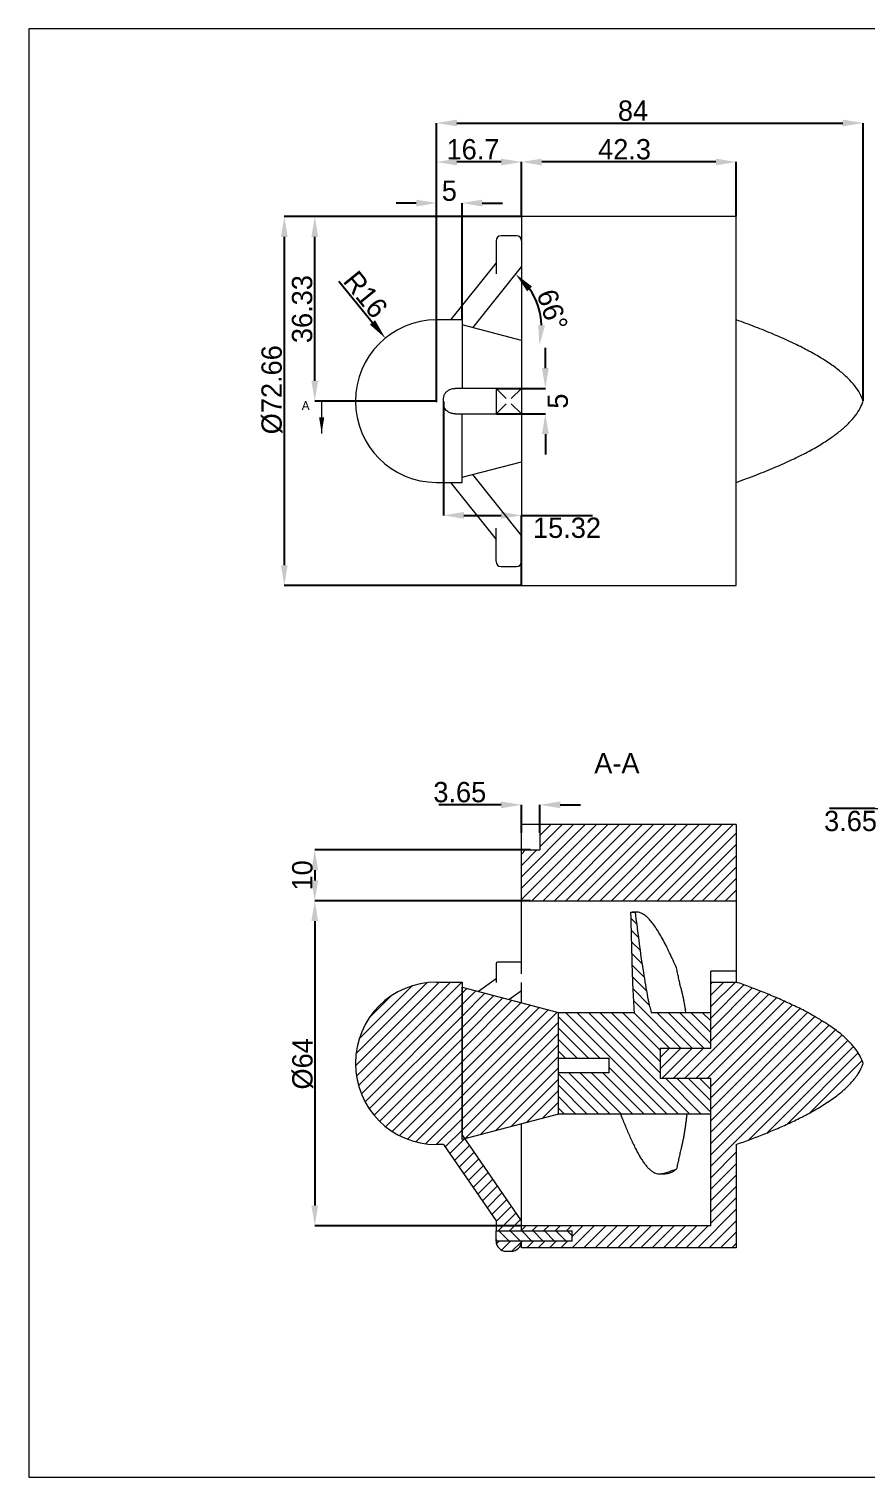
# Model space of a CAD drawing. Header units: millimetres. Extents: x 87 to 490, y 48 to 333.
# Drawn here: x 87.1 to 252, y 48 to 333.1 of the extents above; entities that cross this region are included whole.
import ezdxf

# ---------------------------------------------------------------- set-up
doc = ezdxf.new("R2010")
doc.units = ezdxf.units.MM
doc.header["$LTSCALE"] = 0.5
doc.layers.get('0').update_dxf_attribs({"lineweight": 18})
for name, color, linetype, lineweight in [('1轮廓实线层', 7, 'Continuous', 15), ('2细线层', 4, 'Continuous', 18), ('5剖面线层', 2, 'Continuous', 18), ('6文字层', 3, 'Continuous', 18)]:
    doc.layers.add(name, color=color, linetype=linetype, lineweight=lineweight)
doc.styles.add('SLDTEXTSTYLE0', font='')
doc.styles.get('SLDTEXTSTYLE0').set_extended_font_data('汉仪长仿宋体')
doc.dimstyles.new('SLDDIMSTYLE0', dxfattribs={"dimtxt": 1.75, "dimasz": 2.04, "dimexe": 0, "dimexo": 0.0625, "dimgap": 0.4375, "dimtad": 1, "dimrnd": 1e-09, "dimzin": 12, "dimdsep": 46, "dimtxsty": 'SLDTEXTSTYLE0', "dimcen": 0.09, "dimdle": 4.08, "dimadec": 0, "dimazin": 3, "dimtfac": 1, "dimtofl": 0, "dimtmove": 0, "dimatfit": 3, "dimfxl": 1, "dimfrac": 2, "dimtolj": 1, "dimarcsym": 0})
pattern_1 = [(45, (0, 0), (-1.122532, 1.122532), [])]
pattern_2 = [(135, (0, 0), (-1.122532, -1.122532), [])]

# ---------------------------------------------------------------- blocks, each defined once
blk = doc.blocks.new('*X4')
at = {"layer": '2细线层', "linetype": 'Continuous'}
for points in [[(171.43, 315.26), (171.43, 313.93), (167.43, 314.59)], [(247.43, 315.26), (247.43, 313.93), (251.43, 314.59)]]:
    blk.add_hatch(color=0, dxfattribs=at).paths.add_polyline_path(points, flags=0)
at = {"layer": '2细线层', "color": 0, "linetype": 'Continuous', "lineweight": -2}
for p, q in [((167.43, 259.89), (167.43, 314.59)), ((171.43, 314.59), (247.43, 314.59)), ((251.43, 259.89), (251.43, 314.59))]:
    blk.add_line(p, q, dxfattribs=at)
at = {"layer": '2细线层', "color": 0, "linetype": 'Continuous', "lineweight": 0, "insert": (206.11, 319.03), "char_height": 4, "width": 7.1025, "attachment_point": 2, "style": 'SLDTEXTSTYLE0'}
blk.add_mtext('84', dxfattribs=at)
blk = doc.blocks.new('*X5')
at = {"layer": '2细线层', "linetype": 'Continuous'}
blk.add_hatch(color=0, dxfattribs=at).paths.add_polyline_path([(155.31, 275.75), (154.28, 274.91), (157.32, 272.23)], flags=0)
at = {"layer": '2细线层', "color": 0, "linetype": 'Continuous', "lineweight": -2}
for p, q in [((148.18, 283.45), (154.8, 275.33)), ((167.34, 259.83), (167.52, 259.83)), ((167.43, 259.74), (167.43, 259.92))]:
    blk.add_line(p, q, dxfattribs=at)
at = {"layer": '2细线层', "color": 0, "linetype": 'Continuous', "lineweight": 0, "insert": (151.9, 285.91), "char_height": 4, "width": 13.1659, "attachment_point": 1, "rotation": 309.1662, "style": 'SLDTEXTSTYLE0'}
blk.add_mtext('R16', dxfattribs=at)
blk = doc.blocks.new('*X6')
at = {"layer": '2细线层', "linetype": 'Continuous'}
for points in [[(188.13, 307.58), (188.13, 306.25), (184.13, 306.92)], [(222.43, 307.58), (222.43, 306.25), (226.43, 306.92)]]:
    blk.add_hatch(color=0, dxfattribs=at).paths.add_polyline_path(points, flags=0)
at = {"layer": '2细线层', "color": 0, "linetype": 'Continuous', "lineweight": -2}
for p, q in [((184.13, 296.22), (184.13, 306.92)), ((222.43, 306.92), (188.13, 306.92)), ((226.43, 296.22), (226.43, 306.92))]:
    blk.add_line(p, q, dxfattribs=at)
at = {"layer": '2细线层', "color": 0, "linetype": 'Continuous', "lineweight": 0, "insert": (204.44, 311.43), "char_height": 4, "width": 15.0249, "attachment_point": 2, "style": 'SLDTEXTSTYLE0'}
blk.add_mtext('42.3', dxfattribs=at)
blk = doc.blocks.new('*X7')
at = {"layer": '2细线层', "linetype": 'Continuous'}
for points in [[(171.43, 307.58), (171.43, 306.25), (167.43, 306.92)], [(180.13, 307.58), (180.13, 306.25), (184.13, 306.92)]]:
    blk.add_hatch(color=0, dxfattribs=at).paths.add_polyline_path(points, flags=0)
at = {"layer": '2细线层', "color": 0, "linetype": 'Continuous', "lineweight": -2}
for p, q in [((167.43, 259.89), (167.43, 306.92)), ((180.13, 306.92), (171.43, 306.92)), ((184.13, 296.22), (184.13, 306.92))]:
    blk.add_line(p, q, dxfattribs=at)
at = {"layer": '2细线层', "color": 0, "linetype": 'Continuous', "lineweight": 0, "insert": (174.59, 311.43), "char_height": 4, "width": 14.5374, "attachment_point": 2, "style": 'SLDTEXTSTYLE0'}
blk.add_mtext('16.7', dxfattribs=at)
blk = doc.blocks.new('*X8')
at = {"layer": '2细线层', "linetype": 'Continuous'}
for points in [[(185.25, 281.47), (186.22, 282.38), (183, 284.85)], [(188.77, 274.72), (187.44, 274.86), (187.67, 270.82)]]:
    blk.add_hatch(color=0, dxfattribs=at).paths.add_polyline_path(points, flags=0)
at = {"layer": '2细线层', "color": 0, "linetype": 'Continuous', "lineweight": -2}
blk.add_arc((174.59, 274.26), 13.53, 2.2568, 34.5253, dxfattribs=at)
at = {"layer": '2细线层', "color": 0, "linetype": 'Continuous', "lineweight": 0, "insert": (190.86, 282.26), "char_height": 4, "width": 10.7518, "attachment_point": 1, "rotation": 288.391, "style": 'SLDTEXTSTYLE0'}
blk.add_mtext('66%%D', dxfattribs=at)
blk = doc.blocks.new('*X9')
at = {"layer": '2细线层', "linetype": 'Continuous'}
for points in [[(163.43, 299.5), (163.43, 298.16), (167.43, 298.83)], [(176.43, 299.5), (176.43, 298.16), (172.43, 298.83)]]:
    blk.add_hatch(color=0, dxfattribs=at).paths.add_polyline_path(points, flags=0)
at = {"layer": '2细线层', "color": 0, "linetype": 'Continuous', "lineweight": -2}
for p, q in [((163.43, 298.83), (159.43, 298.83)), ((167.43, 275.89), (167.43, 298.83)), ((172.43, 275.89), (172.43, 298.83)), ((176.43, 298.83), (180.43, 298.83))]:
    blk.add_line(p, q, dxfattribs=at)
at = {"layer": '2细线层', "color": 0, "linetype": 'Continuous', "lineweight": 0, "insert": (169.93, 303.27), "char_height": 4, "width": 2.759, "attachment_point": 2, "style": 'SLDTEXTSTYLE0'}
blk.add_mtext('5', dxfattribs=at)
blk = doc.blocks.new('*X10')
at = {"layer": '2细线层', "linetype": 'Continuous'}
for points in [[(188.17, 266.33), (189.51, 266.33), (188.84, 262.33)], [(188.17, 253.33), (189.51, 253.33), (188.84, 257.33)]]:
    blk.add_hatch(color=0, dxfattribs=at).paths.add_polyline_path(points, flags=0)
at = {"layer": '2细线层', "color": 0, "linetype": 'Continuous', "lineweight": -2}
for p, q in [((188.84, 266.33), (188.84, 270.33)), ((179.19, 262.33), (188.84, 262.33)), ((179.19, 257.33), (188.84, 257.33)), ((188.84, 253.33), (188.84, 249.33))]:
    blk.add_line(p, q, dxfattribs=at)
at = {"layer": '2细线层', "color": 0, "linetype": 'Continuous', "lineweight": 0, "insert": (189.28, 259.83), "char_height": 4, "width": 7.8781, "attachment_point": 2, "rotation": 90, "style": 'SLDTEXTSTYLE0'}
blk.add_mtext('5', dxfattribs=at)
blk = doc.blocks.new('*X11')
at = {"layer": '2细线层', "linetype": 'Continuous'}
for points in [[(172.8, 238), (172.8, 236.67), (168.8, 237.34)], [(180.13, 238), (180.13, 236.67), (184.13, 237.34)]]:
    blk.add_hatch(color=0, dxfattribs=at).paths.add_polyline_path(points, flags=0)
at = {"layer": '2细线层', "color": 0, "linetype": 'Continuous', "lineweight": -2}
for p, q in [((168.8, 259.76), (168.8, 237.34)), ((172.8, 237.34), (180.13, 237.34)), ((184.13, 223.56), (184.13, 237.34)), ((184.13, 237.34), (198.1, 237.34))]:
    blk.add_line(p, q, dxfattribs=at)
at = {"layer": '2细线层', "color": 0, "linetype": 'Continuous', "lineweight": 0, "insert": (193.11, 236.9), "char_height": 4, "width": 18.2161, "attachment_point": 2, "style": 'SLDTEXTSTYLE0'}
blk.add_mtext('15.32', dxfattribs=at)
blk = doc.blocks.new('*X12')
at = {"layer": '2细线层', "linetype": 'Continuous'}
for points in [[(136.76, 292.16), (138.09, 292.16), (137.43, 296.16)], [(136.76, 227.5), (138.09, 227.5), (137.43, 223.5)]]:
    blk.add_hatch(color=0, dxfattribs=at).paths.add_polyline_path(points, flags=0)
at = {"layer": '2细线层', "color": 0, "linetype": 'Continuous', "lineweight": -2}
for p, q in [((184.07, 296.16), (137.43, 296.16)), ((137.43, 292.16), (137.43, 227.5)), ((184.07, 223.5), (137.43, 223.5))]:
    blk.add_line(p, q, dxfattribs=at)
at = {"layer": '2细线层', "color": 0, "linetype": 'Continuous', "lineweight": 0, "insert": (132.92, 262.07), "char_height": 4, "width": 25.6288, "attachment_point": 2, "rotation": 90, "style": 'SLDTEXTSTYLE0'}
blk.add_mtext('%%C72.66', dxfattribs=at)
blk = doc.blocks.new('*X13')
at = {"layer": '2细线层', "linetype": 'Continuous'}
for points in [[(142.76, 292.16), (144.09, 292.16), (143.43, 296.16)], [(142.76, 263.83), (144.09, 263.83), (143.43, 259.83)]]:
    blk.add_hatch(color=0, dxfattribs=at).paths.add_polyline_path(points, flags=0)
at = {"layer": '2细线层', "color": 0, "linetype": 'Continuous', "lineweight": -2}
for p, q in [((184.07, 296.16), (143.43, 296.16)), ((143.43, 263.83), (143.43, 292.16)), ((167.37, 259.83), (143.43, 259.83))]:
    blk.add_line(p, q, dxfattribs=at)
at = {"layer": '2细线层', "color": 0, "linetype": 'Continuous', "lineweight": 0, "insert": (138.92, 277.95), "char_height": 4, "width": 18.8476, "attachment_point": 2, "rotation": 90, "style": 'SLDTEXTSTYLE0'}
blk.add_mtext('36.33', dxfattribs=at)
blk = doc.blocks.new('*X21')
at = {"layer": '2细线层', "linetype": 'Continuous'}
for points in [[(142.76, 157.45), (144.09, 157.45), (143.43, 161.45)], [(142.76, 101.45), (144.09, 101.45), (143.43, 97.45)]]:
    blk.add_hatch(color=0, dxfattribs=at).paths.add_polyline_path(points, flags=0)
at = {"layer": '2细线层', "color": 0, "linetype": 'Continuous', "lineweight": -2}
for p, q in [((184.07, 161.45), (143.43, 161.45)), ((143.43, 157.45), (143.43, 101.45)), ((184.07, 97.45), (143.43, 97.45))]:
    blk.add_line(p, q, dxfattribs=at)
at = {"layer": '2细线层', "color": 0, "linetype": 'Continuous', "lineweight": 0, "insert": (138.99, 129.34), "char_height": 4, "width": 13.8172, "attachment_point": 2, "rotation": 90, "style": 'SLDTEXTSTYLE0'}
blk.add_mtext('%%C64', dxfattribs=at)
blk = doc.blocks.new('*X24')
at = {"layer": '2细线层', "linetype": 'Continuous'}
for points in [[(257.08, 180.28), (257.08, 178.95), (261.08, 179.61)], [(268.73, 180.28), (268.73, 178.95), (264.73, 179.61)]]:
    blk.add_hatch(color=0, dxfattribs=at).paths.add_polyline_path(points, flags=0)
at = {"layer": '2细线层', "color": 0, "linetype": 'Continuous', "lineweight": -2}
for p, q in [((264.73, 188.68), (264.73, 179.61)), ((261.08, 184.68), (261.08, 179.61)), ((257.08, 179.61), (244.82, 179.61)), ((268.73, 179.61), (272.73, 179.61))]:
    blk.add_line(p, q, dxfattribs=at)
at = {"layer": '2细线层', "color": 0, "linetype": 'Continuous', "lineweight": 0, "insert": (248.95, 179.17), "char_height": 4, "width": 14.8033, "attachment_point": 2, "style": 'SLDTEXTSTYLE0'}
blk.add_mtext('3.65', dxfattribs=at)
blk = doc.blocks.new('*X32')
at = {"layer": '2细线层', "linetype": 'Continuous'}
for points in [[(142.76, 167.45), (144.09, 167.45), (143.43, 171.45)], [(142.76, 165.45), (144.09, 165.45), (143.43, 161.45)]]:
    blk.add_hatch(color=0, dxfattribs=at).paths.add_polyline_path(points, flags=0)
at = {"layer": '2细线层', "color": 0, "linetype": 'Continuous', "lineweight": -2}
for p, q in [((185.89, 171.45), (143.43, 171.45)), ((143.43, 167.45), (143.43, 165.45)), ((185.89, 161.45), (143.43, 161.45))]:
    blk.add_line(p, q, dxfattribs=at)
at = {"layer": '2细线层', "color": 0, "linetype": 'Continuous', "lineweight": 0, "insert": (140.99, 166.45), "char_height": 4, "width": 7.856, "attachment_point": 5, "rotation": 90, "style": 'SLDTEXTSTYLE0'}
blk.add_mtext('10', dxfattribs=at)
blk = doc.blocks.new('*X33')
at = {"layer": '2细线层', "linetype": 'Continuous'}
for points in [[(180.13, 181.01), (180.13, 179.68), (184.13, 180.34)], [(191.78, 181.01), (191.78, 179.68), (187.78, 180.34)]]:
    blk.add_hatch(color=0, dxfattribs=at).paths.add_polyline_path(points, flags=0)
at = {"layer": '2细线层', "color": 0, "linetype": 'Continuous', "lineweight": -2}
for p, q in [((180.13, 180.34), (167.86, 180.34)), ((184.13, 174.86), (184.13, 180.34)), ((187.78, 174.86), (187.78, 180.34)), ((191.78, 180.34), (195.78, 180.34))]:
    blk.add_line(p, q, dxfattribs=at)
at = {"layer": '2细线层', "color": 0, "linetype": 'Continuous', "lineweight": 0, "insert": (171.99, 182.82), "char_height": 4, "width": 14.8033, "attachment_point": 5, "style": 'SLDTEXTSTYLE0'}
blk.add_mtext('3.65', dxfattribs=at)

msp = doc.modelspace()

# ---------------------------------------------------------------- hatches: boundary and pattern name
at = {"layer": '5剖面线层', "linetype": 'Continuous', "lineweight": 0}
msp.add_hatch(color=2, dxfattribs=at).paths.add_polyline_path([(144.784, 253.477), (145.292, 256.652), (144.276, 256.652)], flags=0)
at = {"layer": '5剖面线层'}
h = msp.add_hatch(dxfattribs=at)
h.set_pattern_fill('ANSI31', color=256, style=0, pattern_type=0)
h.set_pattern_definition(pattern_1)
h.paths.add_polyline_path([(226.428, 176.452), (187.778, 176.452), (187.778, 171.452), (184.128, 171.452), (184.128, 161.452), (226.428, 161.452)], flags=0)
h = msp.add_hatch(dxfattribs=at)
h.set_pattern_fill('ANSI31', color=256, style=0, pattern_type=0)
h.set_pattern_definition(pattern_2)
edge = h.paths.add_edge_path(flags=0)
edge.add_line((201.428, 130.453), (201.428, 127.601))
edge.add_line((201.428, 127.601), (191.428, 127.601))
edge.add_line((191.428, 127.601), (191.428, 119.452))
edge.add_line((191.428, 119.452), (221.428, 119.452))
edge.add_line((221.428, 119.452), (221.428, 126.452))
edge.add_line((221.428, 126.452), (211.428, 126.452))
edge.add_line((211.428, 126.452), (211.428, 132.452))
edge.add_line((211.428, 132.452), (221.428, 132.452))
edge.add_line((221.428, 132.452), (221.428, 139.452))
edge.add_line((221.428, 139.452), (209.669, 139.452))
edge.add_spline(control_points=[(209.669, 139.452), (208.857, 142.652), (208.347, 145.923), (207.862, 149.189), (207.368, 152.523), (206.934, 155.867), (206.518, 159.212)], knot_values=[0, 0, 0, 0, 9.908491, 9.908491, 9.908491, 20.0203546, 20.0203546, 20.0203546, 20.0203546], weights=[1, 1, 1, 1, 1, 1, 1], degree=3, periodic=0)
edge.add_line((206.518, 159.212), (205.686, 159.212))
edge.add_spline(control_points=[(205.686, 159.212), (205.765, 155.861), (205.85, 152.51), (205.955, 149.16), (206.056, 145.923), (206.164, 142.684), (206.37, 139.452)], knot_values=[0, 0, 0, 0, 10.0551307, 10.0551307, 10.0551307, 19.7728031, 19.7728031, 19.7728031, 19.7728031], weights=[1, 1, 1, 1, 1, 1, 1], degree=3, periodic=0)
edge.add_line((206.37, 139.452), (191.428, 139.452))
edge.add_line((191.428, 139.452), (191.428, 130.453))
edge.add_line((191.428, 130.453), (201.428, 130.453))
h = msp.add_hatch(dxfattribs=at)
h.set_pattern_fill('ANSI31', color=256, style=0, pattern_type=0)
h.set_pattern_definition(pattern_1)
edge = h.paths.add_edge_path(flags=0)
edge.add_line((184.128, 96.452), (184.128, 98.452))
edge.add_line((184.128, 98.452), (172.428, 115.452))
edge.add_line((172.428, 115.452), (172.428, 145.452))
edge.add_line((172.428, 145.452), (167.428, 145.452))
edge.add_arc((167.428, 129.452), 16, 90, 270)
edge.add_line((167.428, 113.452), (168.804, 113.452))
edge.add_line((168.804, 113.452), (179.128, 98.452))
edge.add_line((179.128, 98.452), (179.128, 96.452))
edge.add_line((179.128, 96.452), (184.128, 96.452))
h = msp.add_hatch(dxfattribs=at)
h.set_pattern_fill('ANSI31', color=256, style=0, pattern_type=0)
h.set_pattern_definition(pattern_1)
edge = h.paths.add_edge_path(flags=0)
edge.add_line((211.428, 132.452), (211.428, 126.452))
edge.add_line((211.428, 126.452), (221.428, 126.452))
edge.add_line((221.428, 126.452), (221.428, 97.452))
edge.add_line((221.428, 97.452), (184.128, 97.452))
edge.add_line((184.128, 97.452), (184.128, 96.452))
edge.add_line((184.128, 96.452), (194.128, 96.452))
edge.add_line((194.128, 96.452), (194.128, 94.452))
edge.add_line((194.128, 94.452), (184.128, 94.452))
edge.add_line((184.128, 94.452), (184.128, 93.122))
edge.add_line((184.128, 93.122), (226.428, 93.122))
edge.add_line((226.428, 93.122), (226.428, 113.452))
edge.add_spline(control_points=[(226.428, 113.452), (248.928, 121.452), (251.427, 129.452)], knot_values=[0, 0, 0, 30.4565647, 30.4565647, 30.4565647], weights=[1, 1, 1], degree=2, periodic=0)
edge.add_spline(control_points=[(251.427, 129.452), (251.427, 129.452), (251.427, 129.452), (251.427, 129.452), (251.126, 130.418), (250.62, 131.326), (250.022, 132.142), (249.174, 133.299), (248.127, 134.313), (247.019, 135.225), (244.098, 137.631), (240.703, 139.446), (237.279, 141.057), (233.748, 142.718), (230.105, 144.145), (226.428, 145.452)], knot_values=[0, 0, 0, 0, 0.0001001, 0.0001001, 0.0001001, 3.0376677, 3.0376677, 3.0376677, 7.3381849, 7.3381849, 7.3381849, 18.7404239, 18.7404239, 18.7404239, 30.4587043, 30.4587043, 30.4587043, 30.4587043], weights=[1, 1, 1, 1, 1, 1, 1, 1, 1, 1, 1, 1, 1, 1, 1, 1], degree=3, periodic=0)
edge.add_line((226.428, 145.452), (221.428, 145.452))
edge.add_line((221.428, 145.452), (221.428, 132.452))
edge.add_line((221.428, 132.452), (211.428, 132.452))
h = msp.add_hatch(dxfattribs=at)
h.set_pattern_fill('ANSI31', color=256, style=0, pattern_type=0)
h.set_pattern_definition(pattern_1)
h.paths.add_polyline_path([(191.428, 139.452), (172.428, 144.452), (172.428, 114.452), (191.428, 119.452)], flags=0)
h = msp.add_hatch(dxfattribs=at)
h.set_pattern_fill('ANSI31', color=256, style=0, pattern_type=0)
h.set_pattern_definition(pattern_1)
edge = h.paths.add_edge_path(flags=0)
edge.add_arc((182.128, 94.452), 2, 270, 360)
edge.add_line((184.128, 94.452), (179.128, 94.452))
edge.add_arc((181.128, 94.452), 2, 180, 270)
edge.add_line((181.128, 92.452), (182.128, 92.452))
h = msp.add_hatch(dxfattribs=at)
h.set_pattern_fill('ANSI31', color=256, style=0, pattern_type=0)
h.set_pattern_definition(pattern_2)
h.paths.add_polyline_path([(179.128, 94.452), (194.128, 94.452), (194.128, 96.452), (179.128, 96.452)], flags=0)

# ---------------------------------------------------------------- linework, layer by layer
for p, q in [((490.33, 333.108), (87.13, 333.108)), ((87.13, 333.108), (87.13, 47.988)), ((87.13, 47.988), (490.33, 47.988))]:
    msp.add_line(p, q)
at = {"layer": '1轮廓实线层', "linetype": 'Continuous', "lineweight": 15}
for p, q in [((226.428, 296.157), (184.128, 296.157)), ((184.128, 296.157), (184.128, 223.497)), ((226.428, 223.497), (226.428, 296.157)), ((179.128, 291.388), (179.128, 284.869)), ((183.128, 292.388), (180.128, 292.388)), ((179.128, 287.084), (170.182, 275.827)), ((174.587, 274.259), (184.128, 286.265)), ((172.428, 275.827), (167.428, 275.827)), ((172.428, 275.827), (172.428, 262.327)), ((184.128, 271.748), (172.428, 274.827)), ((179.128, 262.327), (171.097, 262.327)), ((179.128, 262.327), (179.128, 257.327)), ((181.128, 260.327), (179.128, 262.327)), ((184.128, 262.327), (179.128, 262.327)), ((184.128, 262.327), (182.128, 260.327)), ((168.804, 259.827), (168.799, 260.327)), ((168.799, 259.327), (168.804, 259.827)), ((171.097, 257.327), (179.128, 257.327)), ((172.428, 243.827), (172.428, 257.327)), ((181.128, 259.327), (179.128, 257.327)), ((184.128, 257.327), (179.128, 257.327)), ((184.128, 257.327), (182.128, 259.327)), ((172.428, 244.827), (184.128, 247.906)), ((184.128, 233.39), (174.587, 245.395)), ((167.428, 243.827), (172.428, 243.827)), ((170.182, 243.827), (179.128, 232.571)), ((179.128, 228.266), (179.128, 234.786)), ((180.128, 227.266), (183.128, 227.266)), ((184.128, 223.497), (226.428, 223.497)), ((184.128, 171.452), (184.128, 176.452)), ((187.778, 176.452), (184.128, 176.452)), ((187.778, 176.452), (187.778, 171.452)), ((226.428, 176.452), (187.778, 176.452)), ((226.428, 176.452), (226.428, 161.452)), ((184.128, 161.452), (184.128, 171.452)), ((184.128, 171.452), (187.778, 171.452)), ((184.128, 161.452), (226.428, 161.452)), ((184.128, 147.038), (184.128, 161.452)), ((226.428, 161.452), (226.428, 147.568)), ((205.686, 159.212), (206.518, 159.212)), ((206.776, 159.228), (205.945, 159.228)), ((179.128, 149.117), (179.128, 145.353)), ((183.86, 149.385), (179.395, 149.385)), ((167.428, 145.452), (172.428, 145.452)), ((172.428, 145.452), (172.428, 115.452)), ((179.128, 146.093), (175.688, 143.594)), ((226.428, 147.568), (221.428, 147.568)), ((221.428, 145.452), (221.428, 147.568)), ((221.428, 132.452), (221.428, 145.452)), ((221.428, 145.452), (226.428, 145.452)), ((226.428, 147.568), (226.428, 145.452)), ((172.428, 144.452), (191.428, 139.452)), ((172.428, 114.452), (172.428, 144.452)), ((181.664, 142.021), (184.128, 143.811)), ((184.128, 144.519), (184.128, 145.385)), ((184.128, 143.812), (184.128, 144.519)), ((184.128, 141.373), (184.128, 143.811)), ((216.499, 139.452), (216.423, 139.927)), ((191.428, 119.452), (191.428, 139.452)), ((191.428, 130.453), (191.428, 139.452)), ((191.428, 139.452), (206.37, 139.452)), ((209.669, 139.452), (221.428, 139.452)), ((221.428, 132.452), (221.428, 139.452)), ((211.428, 132.452), (221.428, 132.452)), ((211.428, 132.452), (211.428, 126.452)), ((191.428, 130.453), (201.428, 130.453)), ((201.428, 127.601), (201.428, 130.453)), ((191.428, 119.452), (191.428, 127.601)), ((201.428, 127.601), (191.428, 127.601)), ((221.428, 126.452), (211.428, 126.452)), ((221.428, 119.452), (221.428, 126.452)), ((221.428, 97.452), (221.428, 126.452)), ((191.428, 119.452), (172.428, 114.452)), ((184.128, 98.452), (184.128, 117.531)), ((221.428, 119.452), (191.428, 119.452)), ((184.128, 98.452), (172.428, 115.452)), ((168.804, 113.452), (167.428, 113.452)), ((168.804, 113.452), (179.128, 98.452)), ((226.428, 113.452), (226.428, 93.122)), ((211.273, 107.683), (212.473, 107.683)), ((179.128, 98.452), (179.128, 96.452)), ((184.128, 96.452), (184.128, 98.452)), ((184.128, 96.452), (184.128, 97.452)), ((221.428, 97.452), (184.128, 97.452)), ((179.128, 96.452), (184.128, 96.452)), ((179.128, 94.452), (179.128, 96.452)), ((179.128, 96.452), (194.128, 96.452)), ((184.128, 94.452), (179.128, 94.452)), ((194.128, 94.452), (179.128, 94.452)), ((184.128, 96.452), (194.128, 96.452)), ((184.128, 93.122), (184.128, 94.452)), ((194.128, 94.452), (184.128, 94.452)), ((194.128, 94.452), (194.128, 96.452)), ((181.128, 92.452), (182.128, 92.452)), ((226.428, 93.122), (184.128, 93.122))]:
    msp.add_line(p, q, dxfattribs=at)
for centre, radius, start, end in [((167.428, 259.827), 16, 90, 180), ((167.428, 259.827), 16, 180, 270), ((167.428, 129.452), 16, 90, 270), ((181.128, 94.452), 2, 180, 270), ((182.128, 94.452), 2, 270, 0)]:
    msp.add_arc(centre, radius, start, end, dxfattribs=at)
for centre, major_axis, ratio, start_param, end_param in [((181.128, 290.388), (1.732, -1.732), 0.5773503, 2.6179939, 3.6651914), ((182.128, 290.388), (1.732, 1.732), 0.5773503, 5.7595865, 6.8067841), ((181.128, 229.266), (1.732, 1.732), 0.5773503, 2.6179939, 3.6651914), ((182.128, 229.266), (-1.732, 1.732), 0.5773503, 2.6179939, 3.6651914), ((181.128, 147.385), (1.932, -1.932), 0.2679492, 2.8797933, 3.403392), ((182.128, 147.385), (1.932, 1.932), 0.2679492, 6.0213859, 6.5449847)]:
    msp.add_ellipse(centre, major_axis=major_axis, ratio=ratio, start_param=start_param, end_param=end_param, dxfattribs=at)
for points, knots in [([(251.427, 259.827), (251.232, 260.334), (250.822, 261.4), (249.784, 262.897), (248.43, 264.395), (246.724, 265.885), (244.677, 267.375), (242.336, 268.83), (239.719, 270.258), (236.838, 271.662), (233.648, 273.066), (230.151, 274.475), (227.699, 275.365), (226.428, 275.827)], [0, 0, 0, 0, 1.6269226, 3.4203077, 5.4275372, 7.6825533, 10.2093325, 13.0249169, 15.9552755, 19.1609861, 22.6478909, 26.420526, 30.4824702, 30.4824702, 30.4824702, 30.4824702]), ([(168.799, 260.327), (168.814, 260.529), (168.846, 260.933), (169.147, 261.477), (169.609, 261.919), (170.238, 262.23), (170.762, 262.323), (171.059, 262.327), (171.097, 262.327)], [0, 0, 0, 0, 0.6095326, 1.2184547, 1.8446538, 2.5344134, 3.3241748, 3.4373327, 3.4373327, 3.4373327, 3.4373327]), ([(226.428, 243.827), (227.773, 244.316), (230.361, 245.258), (234.041, 246.752), (237.375, 248.24), (240.362, 249.729), (243.002, 251.217), (245.26, 252.681), (247.149, 254.119), (248.691, 255.525), (249.919, 256.938), (250.865, 258.349), (251.246, 259.35), (251.427, 259.827)], [0, 0, 0, 0, 4.2984156, 8.2716419, 11.9240419, 15.2612368, 18.2906031, 21.0220127, 23.3365674, 25.4137625, 27.2751136, 28.9504732, 30.4806185, 30.4806185, 30.4806185, 30.4806185]), ([(171.097, 257.327), (171.013, 257.329), (170.846, 257.333), (170.594, 257.368), (170.342, 257.425), (170.061, 257.519), (169.759, 257.666), (169.456, 257.881), (169.237, 258.105), (169.09, 258.307), (168.972, 258.51), (168.865, 258.773), (168.803, 259.064), (168.8, 259.251), (168.799, 259.327)], [0, 0, 0, 0, 0.2506349, 0.5032533, 0.7626736, 1.0247185, 1.3929334, 1.7711451, 2.1397731, 2.3302504, 2.5226804, 2.8466225, 3.1817472, 3.4099226, 3.4099226, 3.4099226, 3.4099226]), ([(205.686, 159.212), (205.705, 159.214), (205.791, 159.226), (205.878, 159.215), (205.945, 159.207)], [0, 0, 0, 0, 0.05904026, 0.26117849, 0.26117849, 0.26117849, 0.26117849]), ([(206.37, 139.452), (206.283, 141.069), (206.109, 144.303), (205.894, 150.891), (205.77, 155.861), (205.686, 159.212)], [0, 0, 0, 0, 4.8580077, 9.7175453, 19.7729754, 19.7729754, 19.7729754, 19.7729754]), ([(214.691, 148.221), (214.462, 148.733), (214.002, 149.76), (213.306, 151.242), (212.608, 152.656), (211.911, 153.975), (211.216, 155.184), (210.526, 156.266), (209.841, 157.198), (209.164, 157.973), (208.497, 158.574), (207.842, 158.987), (207.2, 159.214), (206.761, 159.241), (206.536, 159.214), (206.518, 159.212)], [0, 0, 0, 0, 1.1845226, 2.372851, 3.5574176, 4.7418951, 5.9301396, 7.1145826, 8.2990519, 9.4873459, 10.6717365, 11.8444414, 13.0209687, 14.1935675, 14.2931256, 14.2931256, 14.2931256, 14.2931256]), ([(206.518, 159.212), (206.943, 155.867), (207.575, 150.886), (208.493, 145.112), (209.098, 141.865), (209.479, 140.257), (209.669, 139.452)], [0, 0, 0, 0, 10.1140647, 15.0632654, 17.5411226, 20.0215746, 20.0215746, 20.0215746, 20.0215746]), ([(215.53, 144.323), (215.454, 144.647), (215.303, 145.295), (215.091, 146.268), (214.886, 147.244), (214.756, 147.895), (214.691, 148.221)], [0, 0, 0, 0, 0.9965763, 1.9932446, 2.9901307, 3.9870693, 3.9870693, 3.9870693, 3.9870693]), ([(251.427, 129.452), (251.427, 129.452), (251.277, 129.933), (250.874, 130.872), (250.131, 132.031), (249.362, 132.989), (248.383, 134.043), (247.228, 135.08), (245.917, 136.099), (244.571, 137.049), (243.074, 138), (241.431, 138.95), (239.539, 139.965), (237.271, 141.079), (234.619, 142.271), (231.916, 143.393), (229.185, 144.456), (227.347, 145.12), (226.428, 145.452)], [0, 0, 0, 0, 0.0001001, 1.5125647, 3.0474382, 4.1192074, 5.1970925, 7.3638098, 8.7697907, 10.1790322, 12.3081669, 14.0915787, 15.8769594, 18.7512764, 21.6762339, 24.6037741, 27.5369998, 30.4714821, 30.4714821, 30.4714821, 30.4714821]), ([(215.53, 144.323), (215.591, 144.062), (215.713, 143.541), (215.882, 142.783), (216.039, 142.045), (216.181, 141.328), (216.312, 140.62), (216.386, 140.158), (216.423, 139.927)], [0, 0, 0, 0, 0.7634789, 1.5277802, 2.2657779, 3.0045015, 3.7453775, 4.4869616, 4.4869616, 4.4869616, 4.4869616]), ([(226.428, 113.452), (227.344, 113.783), (229.178, 114.445), (231.906, 115.507), (234.612, 116.63), (237.254, 117.817), (239.825, 119.079), (242.315, 120.438), (244.74, 121.942), (246.569, 123.282), (248.11, 124.607), (249.13, 125.627), (249.965, 126.666), (250.599, 127.59), (251.084, 128.488), (251.351, 129.206), (251.427, 129.452), (251.427, 129.452)], [0, 0, 0, 0, 2.9264484, 5.8540172, 8.7861442, 11.7205464, 14.5470571, 17.3835891, 20.2346555, 23.1071201, 24.1794014, 26.3355606, 27.4233314, 28.1767045, 29.6990224, 30.4720937, 30.4721938, 30.4721938, 30.4721938, 30.4721938]), ([(203.657, 119.452), (203.747, 119.222), (203.984, 118.618), (204.374, 117.649), (204.824, 116.554), (205.281, 115.477), (205.74, 114.444), (206.2, 113.46), (206.662, 112.53), (207.128, 111.654), (207.596, 110.851), (208.061, 110.131), (208.525, 109.494), (208.993, 108.939), (209.451, 108.489), (209.898, 108.14), (210.332, 107.892), (210.768, 107.727), (211.055, 107.698), (211.201, 107.684)], [0, 0, 0, 0, 0.5300435, 1.3880183, 2.2610751, 3.1341345, 4.0227607, 4.888778, 5.7607647, 6.6515392, 7.5488044, 8.4186243, 9.2944802, 10.1893867, 11.0908951, 11.917614, 12.7577818, 13.5979446, 14.4520446, 14.4520446, 14.4520446, 14.4520446]), ([(216.423, 117.199), (216.385, 116.918), (216.308, 116.356), (216.174, 115.537), (216.029, 114.739), (215.874, 113.961), (215.708, 113.196), (215.589, 112.697), (215.53, 112.448)], [0, 0, 0, 0, 0.8230072, 1.6468435, 2.4423714, 3.2386784, 4.0373632, 4.8368577, 4.8368577, 4.8368577, 4.8368577]), ([(216.724, 119.452), (216.69, 119.204), (216.622, 118.705), (216.522, 117.954), (216.456, 117.451), (216.423, 117.199)], [0, 0, 0, 0, 0.7502501, 1.5116285, 2.2730109, 2.2730109, 2.2730109, 2.2730109]), ([(215.53, 112.448), (215.454, 112.132), (215.303, 111.501), (215.091, 110.552), (214.886, 109.601), (214.756, 108.966), (214.691, 108.649)], [0, 0, 0, 0, 0.9724996, 1.9450891, 2.917891, 3.8907442, 3.8907442, 3.8907442, 3.8907442]), ([(211.273, 107.687), (211.367, 107.689), (211.579, 107.693), (211.978, 107.764), (212.452, 107.882), (213.045, 108.063), (213.774, 108.316), (214.384, 108.538), (214.691, 108.649)], [0, 0, 0, 0, 0.4313832, 0.9743131, 1.5125341, 2.0544034, 2.8065449, 3.5673132, 3.5673132, 3.5673132, 3.5673132]), ([(214.691, 108.649), (214.522, 108.511), (214.183, 108.235), (213.666, 107.944), (213.14, 107.757), (212.74, 107.675), (212.518, 107.69), (212.473, 107.693)], [0, 0, 0, 0, 0.5726381, 1.1492776, 1.7384772, 2.3319997, 2.4825566, 2.4825566, 2.4825566, 2.4825566])]:
    msp.add_open_spline(points, degree=3, knots=knots, dxfattribs=at)
at = {"layer": '5剖面线层', "color": 2, "linetype": 'Continuous', "lineweight": 0}
for q in [(147.959, 259.827), (144.784, 253.477)]:
    msp.add_line((144.784, 259.827), q, dxfattribs=at)

# ---------------------------------------------------------------- texts
at = {"layer": '5剖面线层', "color": 2, "linetype": 'Continuous', "lineweight": 0, "insert": (140.849, 259.827), "char_height": 1.75, "width": 1.4446, "attachment_point": 1, "style": 'SLDTEXTSTYLE0'}
msp.add_mtext('A', dxfattribs=at)
at = {"layer": '6文字层', "color": 3, "linetype": 'Continuous', "lineweight": 0, "insert": (202.935, 190.545), "char_height": 4, "width": 12.96399, "attachment_point": 2, "style": 'SLDTEXTSTYLE0'}
msp.add_mtext('A-A', dxfattribs=at)

# ---------------------------------------------------------------- dimensions: what is measured, and where the dimension line sits
at = {"layer": '2细线层', "color": 4, "linetype": 'Continuous', "lineweight": 0}
for base, p1, p2, picture, middle in [((251.427, 314.595), (167.428, 259.827), (251.427, 259.827), '*X4', (206.114, 314.595)), ((167.428, 306.916), (184.128, 296.157), (167.428, 259.827), '*X7', (174.592, 306.916)), ((184.128, 306.916), (226.428, 296.157), (184.128, 296.157), '*X6', (204.442, 306.916)), ((167.428, 298.831), (172.428, 275.827), (167.428, 275.827), '*X9', (169.928, 298.831)), ((184.128, 237.336), (168.804, 259.827), (184.128, 223.497), '*X11', (193.113, 237.336)), ((261.083, 179.612), (264.733, 188.747), (261.083, 184.747), '*X24', (248.95, 179.612))]:
    dim = msp.add_linear_dim(base=base, p1=p1, p2=p2, dimstyle='SLDDIMSTYLE0', override={"dimtxt": 4, "dimasz": 4, "dimsah": 1, "dimdle": 8, "dimtzin": 12}, dxfattribs=at)
    dim.commit()
    dim.dimension.update_dxf_attribs({"geometry": picture, "text_midpoint": middle, "dimtype": 160})
for base, p1, p2, picture, middle in [((137.427, 223.497), (184.128, 296.157), (184.128, 223.497), '*X12', (137.427, 262.072)), ((143.427, 97.452), (184.128, 161.452), (184.128, 97.452), '*X21', (143.427, 129.345))]:
    dim = msp.add_linear_dim(base=base, p1=p1, p2=p2, angle=90, text='%%C<>', dimstyle='SLDDIMSTYLE0', override={"dimtxt": 4, "dimasz": 4, "dimsah": 1, "dimdle": 8, "dimtzin": 12}, dxfattribs=at)
    dim.commit()
    dim.dimension.update_dxf_attribs({"geometry": picture, "text_midpoint": middle, "dimtype": 160})
for base, p1, p2, picture, middle in [((143.427, 296.157), (167.428, 259.827), (184.128, 296.157), '*X13', (143.427, 277.952)), ((188.839, 257.327), (179.128, 262.327), (179.128, 257.327), '*X10', (188.839, 259.827))]:
    dim = msp.add_linear_dim(base=base, p1=p1, p2=p2, angle=90, dimstyle='SLDDIMSTYLE0', override={"dimtxt": 4, "dimasz": 4, "dimsah": 1, "dimdle": 8, "dimtzin": 12}, dxfattribs=at)
    dim.commit()
    dim.dimension.update_dxf_attribs({"geometry": picture, "text_midpoint": middle, "dimtype": 160})
dim = msp.add_radius_dim(center=(167.428, 259.827), mpoint=(157.322, 272.232), dimstyle='SLDDIMSTYLE0', override={"dimtxt": 4, "dimasz": 4, "dimpost": 'R<>', "dimsah": 1, "dimdle": 8, "dimtzin": 12}, dxfattribs=at)
dim.commit()
dim.dimension.update_dxf_attribs({"geometry": '*X5', "text_midpoint": (148.46, 283.111), "dimtype": 164})
dim = msp.add_angular_dim_2l(base=(187.426, 278.528), line1=((184.128, 286.265), (172.428, 271.542)), line2=((172.428, 274.827), (191.428, 269.827)), dimstyle='SLDDIMSTYLE0', override={"dimtxt": 4, "dimasz": 4, "dimtad": 1, "dimtih": 0, "dimtoh": 0, "dimsah": 1, "dimdle": 8, "dimtdec": 0, "dimtzin": 12}, dxfattribs=at)
dim.commit()
dim.dimension.update_dxf_attribs({"geometry": '*X8', "text_midpoint": (187.426, 278.528), "dimtype": 162})
dim = msp.add_linear_dim(base=(184.128, 180.345), p1=(187.778, 174.794), p2=(184.128, 174.794), dimstyle='SLDDIMSTYLE0', override={"dimtxt": 4, "dimasz": 4, "dimsah": 1, "dimdle": 8, "dimtzin": 12}, dxfattribs=at)
dim.commit()
dim.dimension.update_dxf_attribs({"geometry": '*X33', "text_midpoint": (171.995, 182.819)})
dim = msp.add_linear_dim(base=(143.427, 161.452), p1=(185.953, 171.452), p2=(185.953, 161.452), angle=90, dimstyle='SLDDIMSTYLE0', override={"dimtxt": 4, "dimasz": 4, "dimsah": 1, "dimdle": 8, "dimtzin": 12}, dxfattribs=at)
dim.commit()
dim.dimension.update_dxf_attribs({"geometry": '*X32', "text_midpoint": (140.99, 166.452)})

doc.saveas('drawing.dxf')
